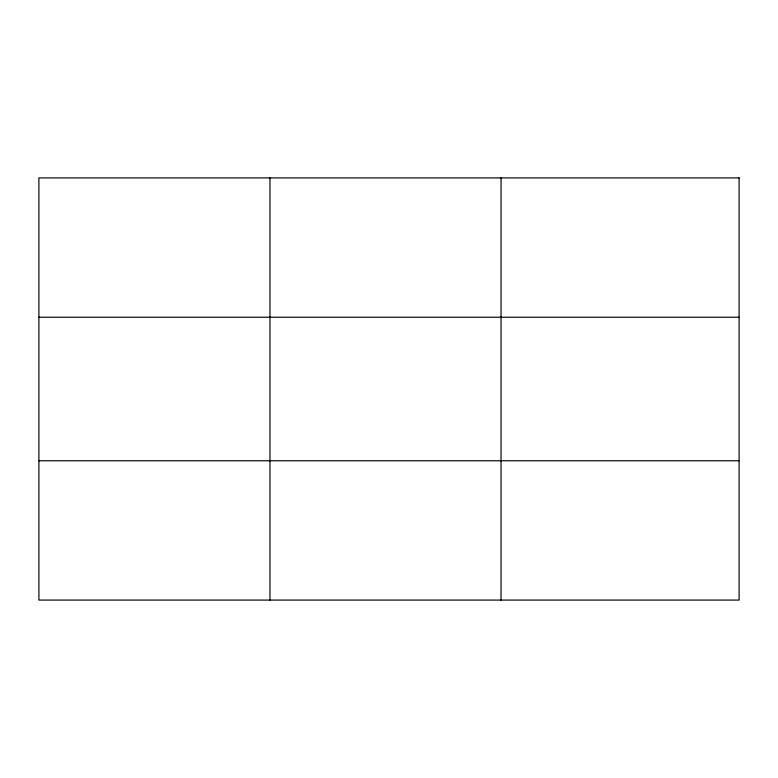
<?xml version="1.0" encoding="UTF-8"?>
<svg xmlns="http://www.w3.org/2000/svg" width="778" height="778" viewBox="0 0 778 778"><rect width="100%" height="100%" fill="white"/><g stroke="black" fill="none" stroke-linecap="round" stroke-linejoin="round"><path stroke-width="1.17" d="M269.966 600.081L269.966 177.919M501.032 600.081L501.032 177.919M38.9 317.229L739.1 317.229M38.9 460.771L739.1 460.771M739.1 177.919L739.1 600.081L38.9 600.081L38.9 177.919L739.1 177.919"/></g></svg>
